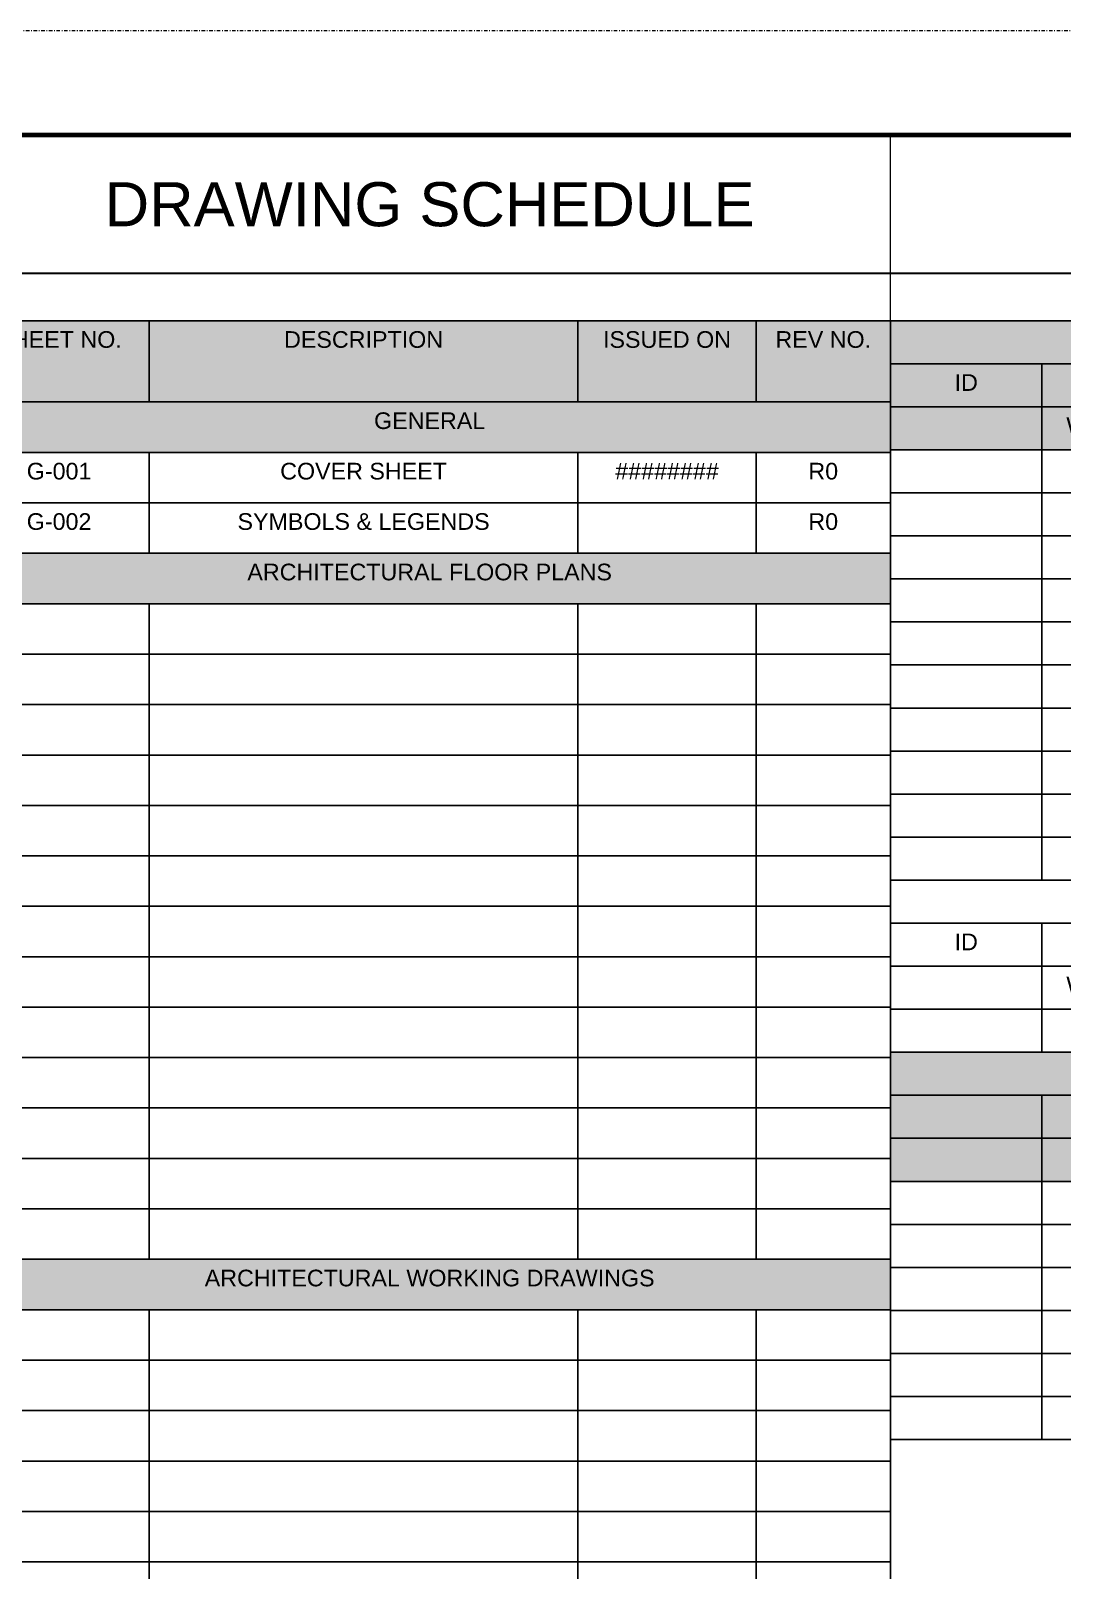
# Paper-space layout 'Symbols A1' of a CAD drawing. Header units: millimetres. Extents: x 0 to 892, y 0 to 597.
# Drawn here: x 533.6 to 682.2, y 375.2 to 597 of the extents above; entities that cross this region are included whole.
import ezdxf
from ezdxf.enums import TextEntityAlignment as Align

# ---------------------------------------------------------------- set-up
doc = ezdxf.new("R2010")
doc.units = ezdxf.units.MM
doc.linetypes.add('DASHDOT', pattern=[1, 0.5, -0.25, 0, -0.25])
for name, color, linetype, lineweight in [('A-ANNO-SYMB', 152, 'Continuous', 5), ('G-ANNO-TEXT', 3, 'Continuous', 15), ('G-ANNO-TEXT-BOLD', 1, 'Continuous', 15), ('G-ANNO-TTLB', 7, 'Continuous', 50), ('G-PAPR-MEDM', 6, 'Continuous', 30), ('G-PAPR-THCK', 4, 'Continuous', 100)]:
    doc.layers.add(name, color=color, linetype=linetype, lineweight=lineweight)
doc.layers.add('G-ANNO-REFR', color=253, linetype='DASHDOT', lineweight=5, plot=False)
doc.styles.add('LLARGE', font='arial.ttf', dxfattribs={"height": 6.35})
doc.styles.add('NOTES', font='arial.ttf', dxfattribs={"height": 2})
doc.styles.add('SMALL', font='arial.ttf', dxfattribs={"height": 2.4})
doc.styles.get("Standard").update_dxf_attribs({"font": 'swissc.ttf'})
doc.styles.add('SUB-TITLE', font='swisscb.ttf')
doc.styles.add('SUB-TITLE-2', font='swissc.ttf')
doc.styles.add('TITLE', font='swisscb.ttf')

# ---------------------------------------------------------------- blocks, each defined once
blk = doc.blocks.new('*U230')
at = {"layer": 'G-ANNO-REFR'}
blk.add_lwpolyline([(0, 0), (892, 0), (892, 597), (0, 597)], close=True, dxfattribs=at)
at = {"layer": 'G-PAPR-THCK'}
blk.add_lwpolyline([(30, 582), (877, 582), (877, 15), (30, 15)], close=True, dxfattribs=at)
at = {"layer": 'G-ANNO-TEXT'}
for tag, p, height, style in [('GENERAL_NOTES_001', (801.7, 574.93), 2, 'NOTES'), ('GENERAL_NOTES_002', (802, 571.56), 2, 'NOTES'), ('GENERAL_NOTES_003', (802, 568.19), 2, 'NOTES'), ('GENERAL_NOTES_004', (802, 564.82), 2, 'NOTES'), ('GENERAL_NOTES_005', (802, 561.46), 2, 'NOTES'), ('GENERAL_NOTES_006', (802, 558.09), 2, 'NOTES'), ('GENERAL_NOTES_007', (802, 554.75), 2, 'NOTES'), ('GENERAL_NOTES_008', (801.92, 551.38), 2, 'NOTES'), ('GENERAL_NOTES_009', (802, 548.02), 2, 'NOTES'), ('GENERAL_NOTES_010', (802, 544.65), 2, 'NOTES'), ('GENERAL_NOTES_011', (802, 541.28), 2, 'NOTES'), ('GENERAL_NOTES_012', (802, 537.91), 2, 'NOTES'), ('GENERAL_NOTES_013', (802, 534.54), 2, 'NOTES'), ('GENERAL_NOTES_014', (802, 531.17), 2, 'NOTES'), ('GENERAL_NOTES_015', (802, 527.8), 2, 'NOTES'), ('GENERAL_NOTES_016', (802, 524.43), 2, 'NOTES'), ('GENERAL_NOTES_017', (801.88, 521.07), 2, 'NOTES'), ('GENERAL_NOTES_018', (802, 517.7), 2, 'NOTES'), ('GENERAL_NOTES_019', (801.96, 514.33), 2, 'NOTES'), ('GENERAL_NOTES_020', (802, 510.96), 2, 'NOTES'), ('GENERAL_NOTES_021', (801.88, 507.59), 2, 'NOTES'), ('GENERAL_NOTES_022', (802, 504.22), 2, 'NOTES'), ('GENERAL_NOTES_023', (801.89, 500.85), 2, 'NOTES'), ('GENERAL_NOTES_024', (802, 497.49), 2, 'NOTES'), ('GENERAL_NOTES_025', (801.87, 494.12), 2, 'NOTES'), ('GENERAL_NOTES_026', (802, 490.75), 2, 'NOTES'), ('GENERAL_NOTES_027', (802, 487.38), 2, 'NOTES'), ('GENERAL_NOTES_028', (802, 484.01), 2, 'NOTES'), ('GENERAL_NOTES_029', (802, 480.64), 2, 'NOTES'), ('GENERAL_NOTES_030', (801.89, 477.27), 2, 'NOTES'), ('GENERAL_NOTES_031', (802, 473.9), 2, 'NOTES'), ('GENERAL_NOTES_032', (802, 470.53), 2, 'NOTES'), ('GENERAL_NOTES_033', (802, 467.17), 2, 'NOTES'), ('GENERAL_NOTES_034', (801.88, 463.8), 2, 'NOTES'), ('GENERAL_NOTES_035', (802, 460.43), 2, 'NOTES'), ('SHEET_NOTES_001', (801.7, 440.81), 2, 'NOTES'), ('SHEET_NOTES_002', (801.92, 437.44), 2, 'NOTES'), ('SHEET_NOTES_003', (801.88, 434.07), 2, 'NOTES'), ('SHEET_NOTES_004', (801.96, 430.71), 2, 'NOTES'), ('SHEET_NOTES_005', (801.88, 427.34), 2, 'NOTES'), ('SHEET_NOTES_006', (801.89, 423.97), 2, 'NOTES'), ('SHEET_NOTES_007', (801.87, 420.6), 2, 'NOTES'), ('KEY_NOTES_001', (801.7, 324.29), 2, 'NOTES'), ('KEY_NOTES_002', (801.92, 320.92), 2, 'NOTES'), ('STRUCTURAL_CONSULTANT_NAME', (801.89, 168.81), 3, 'SUB-TITLE-2'), ('STRUCTURAL_CONSULTANT_ADDRESS1', (801.89, 164.81), 2, 'SUB-TITLE-2'), ('STRUCTURAL_CONSULTANT_ADDRESS2', (801.89, 161.43), 2, 'SUB-TITLE-2'), ('STRUCTURAL_CONSULTANT_PHONE', (801.89, 158.09), 2, 'SUB-TITLE-2'), ('MEP_CONSULTANT_NAME', (801.89, 147.61), 3, 'SUB-TITLE-2'), ('MEP_CONSULTANT_ADDRESS1', (801.89, 143.59), 2, 'SUB-TITLE-2'), ('MEP_CONSULTANT_ADDRESS2', (801.89, 140.21), 2, 'SUB-TITLE-2'), ('MEP_CONSULTANT_PHONE', (801.89, 136.88), 2, 'SUB-TITLE-2'), ('CLIENTNAME', (801.89, 124.46), 3, 'SUB-TITLE-2'), ('CLIENTADDRESS1', (801.89, 120.39), 2, 'SUB-TITLE-2'), ('CLIENTADDRESS2', (801.89, 117.01), 2, 'SUB-TITLE-2'), ('CLIENTPHONE', (801.89, 113.68), 2, 'SUB-TITLE-2'), ('DRAWING_NO', (820, 71.42), 4, 'SUB-TITLE-2')]:
    blk.add_attdef(tag, p, '', height=height, dxfattribs=dict(at, style=style))
at = {"layer": 'G-ANNO-TEXT', "style": 'SUB-TITLE-2'}
for tag, p in [('REV_NO14', (804.16, 252.81)), ('REV_DATE14', (812.97, 252.81)), ('DRAWN_BY14', (824.4, 252.81)), ('CHECKED_BY14', (837.16, 252.81)), ('REV_NO13', (804.16, 248.81)), ('REV_DATE13', (812.97, 248.81)), ('DRAWN_BY13', (824.4, 248.81)), ('CHECKED_BY13', (837.16, 248.81)), ('REV_NO12', (804.16, 244.81)), ('REV_DATE12', (812.97, 244.81)), ('DRAWN_BY12', (824.4, 244.81)), ('CHECKED_BY12', (837.16, 244.81)), ('REV_NO11', (804.16, 240.81)), ('REV_DATE11', (812.97, 240.81)), ('DRAWN_BY11', (824.4, 240.81)), ('CHECKED_BY11', (837.16, 240.81)), ('REV_NO10', (804.16, 236.81)), ('REV_DATE10', (812.97, 236.81)), ('DRAWN_BY10', (824.4, 236.81)), ('CHECKED_BY10', (837.16, 236.81)), ('REV_NO9', (804.16, 232.81)), ('REV_DATE9', (812.97, 232.81)), ('DRAWN_BY9', (824.4, 232.81)), ('CHECKED_BY9', (837.16, 232.81)), ('REV_NO8', (804.16, 228.81)), ('REV_DATE8', (812.97, 228.81)), ('DRAWN_BY8', (824.4, 228.81)), ('CHECKED_BY8', (837.16, 228.81)), ('REV_NO7', (804.16, 224.81)), ('REV_DATE7', (812.97, 224.81)), ('DRAWN_BY7', (824.4, 224.81)), ('CHECKED_BY7', (837.16, 224.81)), ('REV_NO6', (804.16, 220.81)), ('REV_DATE6', (812.97, 220.81)), ('DRAWN_BY6', (824.4, 220.81)), ('CHECKED_BY6', (837.16, 220.81)), ('REV_NO5', (804.16, 216.81)), ('REV_DATE5', (812.97, 216.81)), ('DRAWN_BY5', (824.4, 216.81)), ('CHECKED_BY5', (837.16, 216.81)), ('REV_NO4', (804.16, 212.81)), ('REV_DATE4', (812.97, 212.81)), ('DRAWN_BY4', (824.4, 212.81)), ('CHECKED_BY4', (837.16, 212.81)), ('REV_NO3', (804.16, 208.81)), ('REV_DATE3', (812.97, 208.81)), ('DRAWN_BY3', (824.4, 208.81)), ('CHECKED_BY3', (837.16, 208.81)), ('REV_NO2', (804.16, 204.81)), ('REV_DATE2', (812.97, 204.81)), ('DRAWN_BY2', (824.4, 204.81)), ('CHECKED_BY2', (837.16, 204.81)), ('REV_NO1', (804.16, 200.81)), ('CHECKED_BY1', (837.16, 200.81)), ('REV_DATE1', (812.97, 200.81)), ('DRAWN_BY1', (824.4, 200.81)), ('REV_NO0', (804.16, 196.81)), ('REV_DATE0', (812.97, 196.81)), ('DRAWN_BY0', (824.4, 196.81)), ('CHECKED_BY0', (837.16, 196.81))]:
    blk.add_attdef(tag, text='', height=1.6, dxfattribs=at).set_placement(p, align=Align.MIDDLE)
for tag, p in [('REV_DESCRIPTION14', (845.14, 252.81)), ('REV_DESCRIPTION13', (845.14, 248.81)), ('REV_DESCRIPTION12', (845.14, 244.81)), ('REV_DESCRIPTION11', (845.14, 240.81)), ('REV_DESCRIPTION10', (845.14, 236.81)), ('REV_DESCRIPTION9', (845.14, 232.81)), ('REV_DESCRIPTION8', (845.14, 228.81)), ('REV_DESCRIPTION7', (845.14, 224.81)), ('REV_DESCRIPTION6', (845.14, 220.81)), ('REV_DESCRIPTION5', (845.14, 216.81)), ('REV_DESCRIPTION4', (845.14, 212.81)), ('REV_DESCRIPTION3', (845.14, 208.81)), ('REV_DESCRIPTION2', (845.14, 204.81)), ('REV_DESCRIPTION1', (845.14, 200.81)), ('REV_DESCRIPTION0', (845.14, 196.81))]:
    blk.add_attdef(tag, text='', height=1.6, dxfattribs=at).set_placement(p, align=Align.MIDDLE_LEFT)
for tag, p in [('PROJECT_NAME1', (820, 110.73)), ('PROJECT_NAME2', (820, 106.73)), ('PROJECT_CODE', (820, 102)), ('RELEASE', (820, 97.57)), ('STAGE', (820, 93.06)), ('DRAWING_TITLE', (820, 88.56))]:
    blk.add_attdef(tag, text='', height=2.4, dxfattribs=at).set_placement(p, align=Align.TOP_LEFT)
at = {"layer": 'G-ANNO-TEXT'}
for tag, height, style, p in [('CURRENT_REV', 4, 'TITLE', (868, 71.42)), ('DRAWN_BY', 2.4, 'SUB-TITLE-2', (810, 62.5)), ('CHECKED_BY', 2.4, 'SUB-TITLE-2', (829, 62.5)), ('SCALE', 2.4, 'SUB-TITLE-2', (849, 62.5)), ('ISSUE_DATE', 2.4, 'SUB-TITLE-2', (868, 62.5))]:
    blk.add_attdef(tag, text='', height=height, dxfattribs=dict(at, style=style)).set_placement(p, align=Align.CENTER)
at = {"layer": 'G-ANNO-TEXT', "style": 'SUB-TITLE'}
blk.add_attdef('FILE_NAME', text='', height=1.6, rotation=90, dxfattribs=at).set_placement((878, 25.93), align=Align.TOP_LEFT)
blk = doc.blocks.new('*T153')
at = {"layer": 'G-PAPR-MEDM', "color": 7, "linetype": 'ByBlock', "lineweight": -2, "transparency": 16777216}
for p, q in [((0, 0), (132.78, 0)), ((0, 0), (0, -18.97)), ((26, 0), (26, -11.7)), ((87.75, 0), (87.75, -11.7)), ((113.43, 0), (113.43, -11.7)), ((132.78, 0), (132.78, -11.7)), ((0, -11.7), (132.78, -11.7)), ((0, -33.5), (132.78, -33.5)), ((0, -33.5), (0, -40.77)), ((0, -135.23), (132.78, -135.23)), ((0, -135.23), (0, -142.5)), ((0, -244.23), (132.78, -244.23)), ((0, -244.23), (0, -251.5)), ((0, -331.43), (132.78, -331.43)), ((0, -331.43), (0, -338.7))]:
    blk.add_line(p, q, dxfattribs=at)
at = {"layer": 'G-PAPR-MEDM', "color": 0, "linetype": 'ByBlock', "lineweight": -2, "transparency": 16777216}
for p, q in [((132.78, -11.7), (132.78, -404.1)), ((0, -18.97), (132.78, -18.97)), ((0, -18.97), (0, -33.5)), ((26, -18.97), (26, -33.5)), ((87.75, -18.97), (87.75, -33.5)), ((113.43, -18.97), (113.43, -33.5)), ((0, -26.23), (132.78, -26.23)), ((0, -40.77), (132.78, -40.77)), ((0, -40.77), (0, -135.23)), ((26, -40.77), (26, -135.23)), ((87.75, -40.77), (87.75, -135.23)), ((113.43, -40.77), (113.43, -135.23)), ((0, -48.03), (132.78, -48.03)), ((0, -55.3), (132.78, -55.3)), ((0, -62.57), (132.78, -62.57)), ((0, -69.83), (132.78, -69.83)), ((0, -77.1), (132.78, -77.1)), ((0, -84.37), (132.78, -84.37)), ((0, -91.63), (132.78, -91.63)), ((0, -98.9), (132.78, -98.9)), ((0, -106.17), (132.78, -106.17)), ((0, -113.43), (132.78, -113.43)), ((0, -120.7), (132.78, -120.7)), ((0, -127.97), (132.78, -127.97)), ((0, -142.5), (132.78, -142.5)), ((0, -142.5), (0, -244.23)), ((26, -142.5), (26, -244.23)), ((87.75, -142.5), (87.75, -244.23)), ((113.43, -142.5), (113.43, -244.23)), ((0, -149.77), (132.78, -149.77)), ((0, -157.03), (132.78, -157.03)), ((0, -164.3), (132.78, -164.3)), ((0, -171.57), (132.78, -171.57)), ((0, -178.83), (132.78, -178.83)), ((0, -186.1), (132.78, -186.1)), ((0, -193.37), (132.78, -193.37)), ((0, -200.63), (132.78, -200.63)), ((0, -207.9), (132.78, -207.9)), ((0, -215.17), (132.78, -215.17)), ((0, -222.43), (132.78, -222.43)), ((0, -229.7), (132.78, -229.7)), ((0, -236.97), (132.78, -236.97)), ((0, -251.5), (132.78, -251.5)), ((0, -251.5), (0, -331.43)), ((26, -251.5), (26, -331.43)), ((87.75, -251.5), (87.75, -331.43)), ((113.43, -251.5), (113.43, -331.43)), ((0, -258.77), (132.78, -258.77)), ((0, -266.03), (132.78, -266.03)), ((0, -273.3), (132.78, -273.3)), ((0, -280.57), (132.78, -280.57)), ((0, -287.83), (132.78, -287.83)), ((0, -295.1), (132.78, -295.1)), ((0, -302.37), (132.78, -302.37)), ((0, -309.63), (132.78, -309.63)), ((0, -316.9), (132.78, -316.9)), ((0, -324.17), (132.78, -324.17)), ((0, -338.7), (132.78, -338.7)), ((0, -338.7), (0, -404.1)), ((26, -338.7), (26, -404.1)), ((87.75, -338.7), (87.75, -404.1)), ((113.43, -338.7), (113.43, -404.1)), ((0, -345.97), (132.78, -345.97)), ((0, -353.23), (132.78, -353.23)), ((0, -360.5), (132.78, -360.5)), ((0, -367.77), (132.78, -367.77)), ((0, -375.03), (132.78, -375.03)), ((0, -382.3), (132.78, -382.3)), ((0, -389.57), (132.78, -389.57)), ((0, -396.83), (132.78, -396.83)), ((0, -404.1), (132.78, -404.1))]:
    blk.add_line(p, q, dxfattribs=at)
at = {"layer": 'G-PAPR-MEDM', "color": 9, "transparency": 16777216}
for points in [[(0, 0), (0, -11.7), (26, 0), (26, -11.7)], [(26, 0), (26, -11.7), (87.75, 0), (87.75, -11.7)], [(87.75, 0), (87.75, -11.7), (113.43, 0), (113.43, -11.7)], [(113.43, 0), (113.43, -11.7), (132.78, 0), (132.78, -11.7)], [(0, -11.7), (0, -18.97), (132.78, -11.7), (132.78, -18.97)], [(0, -33.5), (0, -40.77), (132.78, -33.5), (132.78, -40.77)], [(0, -135.23), (0, -142.5), (132.78, -135.23), (132.78, -142.5)], [(0, -244.23), (0, -251.5), (132.78, -244.23), (132.78, -251.5)], [(0, -331.43), (0, -338.7), (132.78, -331.43), (132.78, -338.7)]]:
    blk.add_solid(points, dxfattribs=at)
at = {"layer": 'G-PAPR-MEDM', "color": 7, "transparency": 16777216, "char_height": 2.4, "attachment_point": 2, "style": 'SMALL'}
for s, insert, width in [('{\\fArial|b0|i0|c0;SHEET NO.', (13, -1.5), 22.9971), ('{\\fArial|b0|i0|c0;DESCRIPTION', (56.87, -1.5), 58.7513), ('{\\fArial|b0|i0|c0;ISSUED ON', (100.59, -1.5), 22.6808), ('{\\fArial|b0|i0|c0;REV NO.', (123.1, -1.5), 16.3474), ('{\\fArial|b0|i0|c0;GENERAL', (66.39, -13.2), 129.7766), ('{\\fArial|b0|i0|c0;G-001', (13, -20.47), 22.9971), ('{\\fArial|b0|i0|c0;COVER SHEET', (56.87, -20.47), 58.7513), ('{\\fArial|b0|i0|c0;########', (100.59, -20.47), 22.6808), ('{\\fArial|b0|i0|c0;R0', (123.1, -20.47), 16.3474), ('{\\fArial|b0|i0|c0;G-002', (13, -27.73), 22.9971), ('{\\fArial|b0|i0|c0;SYMBOLS & LEGENDS', (56.87, -27.73), 58.7513), ('{\\fArial|b0|i0|c0;', (100.59, -27.73), 22.6808), ('{\\fArial|b0|i0|c0;R0', (123.1, -27.73), 16.3474), ('{\\fArial|b0|i0|c0;ARCHITECTURAL FLOOR PLANS', (66.39, -35), 129.7766), ('{\\fArial|b0|i0|c0;', (13, -42.27), 22.9971), ('{\\fArial|b0|i0|c0;', (56.87, -42.27), 58.7513), ('{\\fArial|b0|i0|c0;', (100.59, -42.27), 22.6808), ('{\\fArial|b0|i0|c0;', (123.1, -42.27), 16.3474), ('{\\fArial|b0|i0|c0;', (13, -49.53), 22.9971), ('{\\fArial|b0|i0|c0;', (56.87, -49.53), 58.7513), ('{\\fArial|b0|i0|c0;', (100.59, -49.53), 22.6808), ('{\\fArial|b0|i0|c0;', (123.1, -49.53), 16.3474), ('{\\fArial|b0|i0|c0;', (13, -56.8), 22.9971), ('{\\fArial|b0|i0|c0;', (56.87, -56.8), 58.7513), ('{\\fArial|b0|i0|c0;', (100.59, -56.8), 22.6808), ('{\\fArial|b0|i0|c0;', (123.1, -56.8), 16.3474), ('{\\fArial|b0|i0|c0;', (13, -64.07), 22.9971), ('{\\fArial|b0|i0|c0;', (56.87, -64.07), 58.7513), ('{\\fArial|b0|i0|c0;', (100.59, -64.07), 22.6808), ('{\\fArial|b0|i0|c0;', (123.1, -64.07), 16.3474), ('{\\fArial|b0|i0|c0;', (13, -71.33), 22.9971), ('{\\fArial|b0|i0|c0;', (56.87, -71.33), 58.7513), ('{\\fArial|b0|i0|c0;', (100.59, -71.33), 22.6808), ('{\\fArial|b0|i0|c0;', (123.1, -71.33), 16.3474), ('{\\fArial|b0|i0|c0;', (13, -78.6), 22.9971), ('{\\fArial|b0|i0|c0;', (56.87, -78.6), 58.7513), ('{\\fArial|b0|i0|c0;', (100.59, -78.6), 22.6808), ('{\\fArial|b0|i0|c0;', (123.1, -78.6), 16.3474), ('{\\fArial|b0|i0|c0;', (13, -85.87), 22.9971), ('{\\fArial|b0|i0|c0;', (56.87, -85.87), 58.7513), ('{\\fArial|b0|i0|c0;', (100.59, -85.87), 22.6808), ('{\\fArial|b0|i0|c0;', (123.1, -85.87), 16.3474), ('{\\fArial|b0|i0|c0;', (13, -93.13), 22.9971), ('{\\fArial|b0|i0|c0;', (56.87, -93.13), 58.7513), ('{\\fArial|b0|i0|c0;', (100.59, -93.13), 22.6808), ('{\\fArial|b0|i0|c0;', (123.1, -93.13), 16.3474), ('{\\fArial|b0|i0|c0;', (13, -100.4), 22.9971), ('{\\fArial|b0|i0|c0;', (56.87, -100.4), 58.7513), ('{\\fArial|b0|i0|c0;', (100.59, -100.4), 22.6808), ('{\\fArial|b0|i0|c0;', (123.1, -100.4), 16.3474), ('{\\fArial|b0|i0|c0;', (13, -107.67), 22.9971), ('{\\fArial|b0|i0|c0;', (56.87, -107.67), 58.7513), ('{\\fArial|b0|i0|c0;', (100.59, -107.67), 22.6808), ('{\\fArial|b0|i0|c0;', (123.1, -107.67), 16.3474), ('{\\fArial|b0|i0|c0;', (13, -114.93), 22.9971), ('{\\fArial|b0|i0|c0;', (56.87, -114.93), 58.7513), ('{\\fArial|b0|i0|c0;', (100.59, -114.93), 22.6808), ('{\\fArial|b0|i0|c0;', (123.1, -114.93), 16.3474), ('{\\fArial|b0|i0|c0;', (13, -122.2), 22.9971), ('{\\fArial|b0|i0|c0;', (56.87, -122.2), 58.7513), ('{\\fArial|b0|i0|c0;', (100.59, -122.2), 22.6808), ('{\\fArial|b0|i0|c0;', (123.1, -122.2), 16.3474), ('{\\fArial|b0|i0|c0;', (13, -129.47), 22.9971), ('{\\fArial|b0|i0|c0;', (56.87, -129.47), 58.7513), ('{\\fArial|b0|i0|c0;', (100.59, -129.47), 22.6808), ('{\\fArial|b0|i0|c0;', (123.1, -129.47), 16.3474), ('{\\fArial|b0|i0|c0;ARCHITECTURAL WORKING DRAWINGS', (66.39, -136.73), 129.7766), ('{\\fArial|b0|i0|c0;', (13, -144), 22.9971), ('{\\fArial|b0|i0|c0;', (56.87, -144), 58.7513), ('{\\fArial|b0|i0|c0;', (100.59, -144), 22.6808), ('{\\fArial|b0|i0|c0;', (123.1, -144), 16.3474), ('{\\fArial|b0|i0|c0;', (13, -151.27), 22.9971), ('{\\fArial|b0|i0|c0;', (56.87, -151.27), 58.7513), ('{\\fArial|b0|i0|c0;', (100.59, -151.27), 22.6808), ('{\\fArial|b0|i0|c0;', (123.1, -151.27), 16.3474), ('{\\fArial|b0|i0|c0;', (13, -158.53), 22.9971), ('{\\fArial|b0|i0|c0;', (56.87, -158.53), 58.7513), ('{\\fArial|b0|i0|c0;', (100.59, -158.53), 22.6808), ('{\\fArial|b0|i0|c0;', (123.1, -158.53), 16.3474), ('{\\fArial|b0|i0|c0;', (13, -165.8), 22.9971), ('{\\fArial|b0|i0|c0;', (56.87, -165.8), 58.7513), ('{\\fArial|b0|i0|c0;', (100.59, -165.8), 22.6808), ('{\\fArial|b0|i0|c0;', (123.1, -165.8), 16.3474), ('{\\fArial|b0|i0|c0;', (13, -173.07), 22.9971), ('{\\fArial|b0|i0|c0;', (56.87, -173.07), 58.7513), ('{\\fArial|b0|i0|c0;', (100.59, -173.07), 22.6808), ('{\\fArial|b0|i0|c0;', (123.1, -173.07), 16.3474), ('{\\fArial|b0|i0|c0;', (13, -180.33), 22.9971), ('{\\fArial|b0|i0|c0;', (56.87, -180.33), 58.7513), ('{\\fArial|b0|i0|c0;', (100.59, -180.33), 22.6808), ('{\\fArial|b0|i0|c0;', (123.1, -180.33), 16.3474), ('{\\fArial|b0|i0|c0;', (13, -187.6), 22.9971), ('{\\fArial|b0|i0|c0;', (56.87, -187.6), 58.7513), ('{\\fArial|b0|i0|c0;', (100.59, -187.6), 22.6808), ('{\\fArial|b0|i0|c0;', (123.1, -187.6), 16.3474), ('{\\fArial|b0|i0|c0;', (13, -194.87), 22.9971), ('{\\fArial|b0|i0|c0;', (56.87, -194.87), 58.7513), ('{\\fArial|b0|i0|c0;', (100.59, -194.87), 22.6808), ('{\\fArial|b0|i0|c0;', (123.1, -194.87), 16.3474), ('{\\fArial|b0|i0|c0;', (13, -202.13), 22.9971), ('{\\fArial|b0|i0|c0;', (56.87, -202.13), 58.7513), ('{\\fArial|b0|i0|c0;', (100.59, -202.13), 22.6808), ('{\\fArial|b0|i0|c0;', (123.1, -202.13), 16.3474), ('{\\fArial|b0|i0|c0;', (13, -209.4), 22.9971), ('{\\fArial|b0|i0|c0;', (56.87, -209.4), 58.7513), ('{\\fArial|b0|i0|c0;', (100.59, -209.4), 22.6808), ('{\\fArial|b0|i0|c0;', (123.1, -209.4), 16.3474), ('{\\fArial|b0|i0|c0;', (13, -216.67), 22.9971), ('{\\fArial|b0|i0|c0;', (56.87, -216.67), 58.7513), ('{\\fArial|b0|i0|c0;', (100.59, -216.67), 22.6808), ('{\\fArial|b0|i0|c0;', (123.1, -216.67), 16.3474), ('{\\fArial|b0|i0|c0;', (13, -223.93), 22.9971), ('{\\fArial|b0|i0|c0;', (56.87, -223.93), 58.7513), ('{\\fArial|b0|i0|c0;', (100.59, -223.93), 22.6808), ('{\\fArial|b0|i0|c0;', (123.1, -223.93), 16.3474), ('{\\fArial|b0|i0|c0;', (13, -231.2), 22.9971), ('{\\fArial|b0|i0|c0;', (56.87, -231.2), 58.7513), ('{\\fArial|b0|i0|c0;', (100.59, -231.2), 22.6808), ('{\\fArial|b0|i0|c0;', (123.1, -231.2), 16.3474), ('{\\fArial|b0|i0|c0;', (13, -238.47), 22.9971), ('{\\fArial|b0|i0|c0;', (56.87, -238.47), 58.7513), ('{\\fArial|b0|i0|c0;', (100.59, -238.47), 22.6808), ('{\\fArial|b0|i0|c0;', (123.1, -238.47), 16.3474), ('{\\fArial|b0|i0|c0;ARCHITECTURAL ELEVATIONS / SECTIONS', (66.39, -245.73), 129.7766), ('{\\fArial|b0|i0|c0;', (13, -253), 22.9971), ('{\\fArial|b0|i0|c0;', (56.87, -253), 58.7513), ('{\\fArial|b0|i0|c0;', (100.59, -253), 22.6808), ('{\\fArial|b0|i0|c0;', (123.1, -253), 16.3474), ('{\\fArial|b0|i0|c0;', (13, -260.27), 22.9971), ('{\\fArial|b0|i0|c0;', (56.87, -260.27), 58.7513), ('{\\fArial|b0|i0|c0;', (100.59, -260.27), 22.6808), ('{\\fArial|b0|i0|c0;', (123.1, -260.27), 16.3474), ('{\\fArial|b0|i0|c0;', (13, -267.53), 22.9971), ('{\\fArial|b0|i0|c0;', (56.87, -267.53), 58.7513), ('{\\fArial|b0|i0|c0;', (100.59, -267.53), 22.6808), ('{\\fArial|b0|i0|c0;', (123.1, -267.53), 16.3474), ('{\\fArial|b0|i0|c0;', (13, -274.8), 22.9971), ('{\\fArial|b0|i0|c0;', (56.87, -274.8), 58.7513), ('{\\fArial|b0|i0|c0;', (100.59, -274.8), 22.6808), ('{\\fArial|b0|i0|c0;', (123.1, -274.8), 16.3474), ('{\\fArial|b0|i0|c0;', (13, -282.07), 22.9971), ('{\\fArial|b0|i0|c0;', (56.87, -282.07), 58.7513), ('{\\fArial|b0|i0|c0;', (100.59, -282.07), 22.6808), ('{\\fArial|b0|i0|c0;', (123.1, -282.07), 16.3474), ('{\\fArial|b0|i0|c0;', (13, -289.33), 22.9971), ('{\\fArial|b0|i0|c0;', (56.87, -289.33), 58.7513), ('{\\fArial|b0|i0|c0;', (100.59, -289.33), 22.6808), ('{\\fArial|b0|i0|c0;', (123.1, -289.33), 16.3474), ('{\\fArial|b0|i0|c0;', (13, -296.6), 22.9971), ('{\\fArial|b0|i0|c0;', (56.87, -296.6), 58.7513), ('{\\fArial|b0|i0|c0;', (100.59, -296.6), 22.6808), ('{\\fArial|b0|i0|c0;', (123.1, -296.6), 16.3474), ('{\\fArial|b0|i0|c0;', (13, -303.87), 22.9971), ('{\\fArial|b0|i0|c0;', (56.87, -303.87), 58.7513), ('{\\fArial|b0|i0|c0;', (100.59, -303.87), 22.6808), ('{\\fArial|b0|i0|c0;', (123.1, -303.87), 16.3474), ('{\\fArial|b0|i0|c0;', (13, -311.13), 22.9971), ('{\\fArial|b0|i0|c0;', (56.87, -311.13), 58.7513), ('{\\fArial|b0|i0|c0;', (100.59, -311.13), 22.6808), ('{\\fArial|b0|i0|c0;', (123.1, -311.13), 16.3474), ('{\\fArial|b0|i0|c0;', (13, -318.4), 22.9971), ('{\\fArial|b0|i0|c0;', (56.87, -318.4), 58.7513), ('{\\fArial|b0|i0|c0;', (100.59, -318.4), 22.6808), ('{\\fArial|b0|i0|c0;', (123.1, -318.4), 16.3474), ('{\\fArial|b0|i0|c0;', (13, -325.67), 22.9971), ('{\\fArial|b0|i0|c0;', (56.87, -325.67), 58.7513), ('{\\fArial|b0|i0|c0;', (100.59, -325.67), 22.6808), ('{\\fArial|b0|i0|c0;', (123.1, -325.67), 16.3474), ('{\\fArial|b0|i0|c0;ARCHITECTURAL DETAILS', (66.39, -332.93), 129.7766), ('{\\fArial|b0|i0|c0;', (13, -340.2), 22.9971), ('{\\fArial|b0|i0|c0;', (56.87, -340.2), 58.7513), ('{\\fArial|b0|i0|c0;', (100.59, -340.2), 22.6808), ('{\\fArial|b0|i0|c0;', (123.1, -340.2), 16.3474), ('{\\fArial|b0|i0|c0;', (13, -347.47), 22.9971), ('{\\fArial|b0|i0|c0;', (56.87, -347.47), 58.7513), ('{\\fArial|b0|i0|c0;', (100.59, -347.47), 22.6808), ('{\\fArial|b0|i0|c0;', (123.1, -347.47), 16.3474), ('{\\fArial|b0|i0|c0;', (13, -354.73), 22.9971), ('{\\fArial|b0|i0|c0;', (56.87, -354.73), 58.7513), ('{\\fArial|b0|i0|c0;', (100.59, -354.73), 22.6808), ('{\\fArial|b0|i0|c0;', (123.1, -354.73), 16.3474), ('{\\fArial|b0|i0|c0;', (13, -362), 22.9971), ('{\\fArial|b0|i0|c0;', (56.87, -362), 58.7513), ('{\\fArial|b0|i0|c0;', (100.59, -362), 22.6808), ('{\\fArial|b0|i0|c0;', (123.1, -362), 16.3474), ('{\\fArial|b0|i0|c0;', (13, -369.27), 22.9971), ('{\\fArial|b0|i0|c0;', (56.87, -369.27), 58.7513), ('{\\fArial|b0|i0|c0;', (100.59, -369.27), 22.6808), ('{\\fArial|b0|i0|c0;', (123.1, -369.27), 16.3474), ('{\\fArial|b0|i0|c0;', (13, -376.53), 22.9971), ('{\\fArial|b0|i0|c0;', (56.87, -376.53), 58.7513), ('{\\fArial|b0|i0|c0;', (100.59, -376.53), 22.6808), ('{\\fArial|b0|i0|c0;', (123.1, -376.53), 16.3474), ('{\\fArial|b0|i0|c0;', (13, -383.8), 22.9971), ('{\\fArial|b0|i0|c0;', (56.87, -383.8), 58.7513), ('{\\fArial|b0|i0|c0;', (100.59, -383.8), 22.6808), ('{\\fArial|b0|i0|c0;', (123.1, -383.8), 16.3474), ('{\\fArial|b0|i0|c0;', (13, -391.07), 22.9971), ('{\\fArial|b0|i0|c0;', (56.87, -391.07), 58.7513), ('{\\fArial|b0|i0|c0;', (100.59, -391.07), 22.6808), ('{\\fArial|b0|i0|c0;', (123.1, -391.07), 16.3474), ('{\\fArial|b0|i0|c0;', (13, -398.33), 22.9971), ('{\\fArial|b0|i0|c0;', (56.87, -398.33), 58.7513), ('{\\fArial|b0|i0|c0;', (100.59, -398.33), 22.6808), ('{\\fArial|b0|i0|c0;', (123.1, -398.33), 16.3474)]:
    blk.add_mtext(s, dxfattribs=dict(at, insert=insert, width=width))
blk = doc.blocks.new('*T154')
at = {"layer": 'G-PAPR-MEDM', "color": 7, "linetype": 'ByBlock', "lineweight": -2, "transparency": 16777216}
for p, q in [((0, 0), (143.55, 0)), ((0, 0), (0, -18.6)), ((0, -6.2), (143.55, -6.2)), ((21.83, -6.2), (21.83, -18.6)), ((57.47, -6.2), (57.47, -18.6)), ((78.64, -6.2), (78.64, -18.6)), ((143.55, -6.2), (143.55, -18.6)), ((0, -12.4), (143.55, -12.4)), ((39.83, -12.4), (39.83, -18.6)), ((0, -105.4), (143.55, -105.4)), ((0, -105.4), (0, -124)), ((0, -111.6), (39.83, -111.6)), ((21.83, -111.6), (21.83, -124)), ((39.83, -111.6), (39.83, -124)), ((57.47, -111.6), (143.55, -111.6)), ((57.47, -111.6), (57.47, -124)), ((78.64, -111.6), (78.64, -124)), ((143.55, -111.6), (143.55, -124)), ((0, -117.8), (143.55, -117.8))]:
    blk.add_line(p, q, dxfattribs=at)
at = {"layer": 'G-PAPR-MEDM', "linetype": 'ByBlock', "lineweight": -2, "transparency": 16777216}
for p, q in [((143.55, 0), (143.55, -6.2)), ((143.55, -105.4), (143.55, -111.6))]:
    blk.add_line(p, q, dxfattribs=at)
at = {"layer": 'G-PAPR-MEDM', "color": 0, "linetype": 'ByBlock', "lineweight": -2, "transparency": 16777216}
for p, q in [((0, -18.6), (143.55, -18.6)), ((0, -18.6), (0, -105.4)), ((21.83, -18.6), (21.83, -80.6)), ((39.83, -18.6), (39.83, -80.6)), ((57.47, -18.6), (57.47, -80.6)), ((78.64, -18.6), (78.64, -80.6)), ((143.55, -18.6), (143.55, -105.4)), ((0, -24.8), (143.55, -24.8)), ((0, -31), (143.55, -31)), ((0, -37.2), (143.55, -37.2)), ((0, -43.4), (143.55, -43.4)), ((0, -49.6), (143.55, -49.6)), ((0, -55.8), (143.55, -55.8)), ((0, -62), (143.55, -62)), ((0, -68.2), (143.55, -68.2)), ((0, -74.4), (143.55, -74.4)), ((0, -80.6), (143.55, -80.6)), ((0, -86.8), (143.55, -86.8)), ((21.83, -86.8), (21.83, -105.4)), ((57.47, -86.8), (57.47, -105.4)), ((78.64, -86.8), (78.64, -105.4)), ((0, -93), (143.55, -93)), ((39.83, -93), (39.83, -99.2)), ((0, -99.2), (143.55, -99.2)), ((39.83, -111.6), (57.47, -111.6)), ((0, -124), (143.55, -124)), ((0, -124), (0, -161.2)), ((21.83, -124), (21.83, -161.2)), ((39.83, -124), (39.83, -161.2)), ((57.47, -124), (57.47, -161.2)), ((78.64, -124), (78.64, -161.2)), ((143.55, -124), (143.55, -161.2)), ((0, -130.2), (143.55, -130.2)), ((0, -136.4), (143.55, -136.4)), ((0, -142.6), (143.55, -142.6)), ((0, -148.8), (143.55, -148.8)), ((0, -155), (143.55, -155)), ((0, -161.2), (143.55, -161.2))]:
    blk.add_line(p, q, dxfattribs=at)
at = {"layer": 'G-PAPR-MEDM', "color": 9, "transparency": 16777216}
for points in [[(0, 0), (0, -6.2), (143.55, 0), (143.55, -6.2)], [(0, -6.2), (0, -12.4), (21.83, -6.2), (21.83, -12.4)], [(21.83, -6.2), (21.83, -12.4), (57.47, -6.2), (57.47, -12.4)], [(57.47, -6.2), (57.47, -12.4), (78.64, -6.2), (78.64, -12.4)], [(78.64, -6.2), (78.64, -12.4), (143.55, -6.2), (143.55, -12.4)], [(0, -12.4), (0, -18.6), (21.83, -12.4), (21.83, -18.6)], [(21.83, -12.4), (21.83, -18.6), (39.83, -12.4), (39.83, -18.6)], [(39.83, -12.4), (39.83, -18.6), (57.47, -12.4), (57.47, -18.6)], [(57.47, -12.4), (57.47, -18.6), (78.64, -12.4), (78.64, -18.6)], [(78.64, -12.4), (78.64, -18.6), (143.55, -12.4), (143.55, -18.6)], [(0, -105.4), (0, -111.6), (143.55, -105.4), (143.55, -111.6)], [(0, -111.6), (0, -117.8), (21.83, -111.6), (21.83, -117.8)], [(21.83, -111.6), (21.83, -117.8), (39.83, -111.6), (39.83, -117.8)], [(57.47, -111.6), (57.47, -117.8), (78.64, -111.6), (78.64, -117.8)], [(78.64, -111.6), (78.64, -117.8), (143.55, -111.6), (143.55, -117.8)], [(0, -117.8), (0, -124), (21.83, -117.8), (21.83, -124)], [(21.83, -117.8), (21.83, -124), (39.83, -117.8), (39.83, -124)], [(39.83, -117.8), (39.83, -124), (57.47, -117.8), (57.47, -124)], [(57.47, -117.8), (57.47, -124), (78.64, -117.8), (78.64, -124)], [(78.64, -117.8), (78.64, -124), (143.55, -117.8), (143.55, -124)]]:
    blk.add_solid(points, dxfattribs=at)
at = {"layer": 'G-PAPR-MEDM', "color": 7, "transparency": 16777216, "char_height": 2.4, "attachment_point": 2, "style": 'SMALL'}
for s, insert, width in [('{\\fArial|b0|i0|c0;DOORS', (71.78, -1.5), 140.5501), ('{\\fArial|b0|i0|c0;ID', (10.92, -7.7), 18.8324), ('{\\fArial|b0|i0|c0;SIZE (mm)', (39.65, -7.7), 32.6352), ('{\\fArial|b0|i0|c0;MATERIAL', (68.05, -7.7), 18.169), ('{\\fArial|b0|i0|c0;TYPE', (111.09, -7.7), 61.9134), ('{\\fArial|b0|i0|c0;', (10.92, -13.9), 18.8324), ('{\\fArial|b0|i0|c0;WIDTH', (30.83, -13.9), 14.994), ('{\\fArial|b0|i0|c0;HEIGHT', (48.65, -13.9), 14.6412), ('{\\fArial|b0|i0|c0;', (68.05, -13.9), 18.169), ('{\\fArial|b0|i0|c0;', (111.09, -13.9), 61.9134), ('{\\fArial|b0|i0|c0;', (10.92, -20.1), 18.8324), ('{\\fArial|b0|i0|c0;', (30.83, -20.1), 14.994), ('{\\fArial|b0|i0|c0;', (48.65, -20.1), 14.6412), ('{\\fArial|b0|i0|c0;', (68.05, -20.1), 18.169), ('{\\fArial|b0|i0|c0;', (111.09, -20.1), 61.9134), ('{\\fArial|b0|i0|c0;', (10.92, -26.3), 18.8324), ('{\\fArial|b0|i0|c0;', (30.83, -26.3), 14.994), ('{\\fArial|b0|i0|c0;', (48.65, -26.3), 14.6412), ('{\\fArial|b0|i0|c0;', (68.05, -26.3), 18.169), ('{\\fArial|b0|i0|c0;', (111.09, -26.3), 61.9134), ('{\\fArial|b0|i0|c0;', (10.92, -32.5), 18.8324), ('{\\fArial|b0|i0|c0;', (30.83, -32.5), 14.994), ('{\\fArial|b0|i0|c0;', (48.65, -32.5), 14.6412), ('{\\fArial|b0|i0|c0;', (68.05, -32.5), 18.169), ('{\\fArial|b0|i0|c0;', (111.09, -32.5), 61.9134), ('{\\fArial|b0|i0|c0;', (10.92, -38.7), 18.8324), ('{\\fArial|b0|i0|c0;', (30.83, -38.7), 14.994), ('{\\fArial|b0|i0|c0;', (48.65, -38.7), 14.6412), ('{\\fArial|b0|i0|c0;', (68.05, -38.7), 18.169), ('{\\fArial|b0|i0|c0;', (111.09, -38.7), 61.9134), ('{\\fArial|b0|i0|c0;', (10.92, -44.9), 18.8324), ('{\\fArial|b0|i0|c0;', (30.83, -44.9), 14.994), ('{\\fArial|b0|i0|c0;', (48.65, -44.9), 14.6412), ('{\\fArial|b0|i0|c0;', (68.05, -44.9), 18.169), ('{\\fArial|b0|i0|c0;', (111.09, -44.9), 61.9134), ('{\\fArial|b0|i0|c0;', (10.92, -51.1), 18.8324), ('{\\fArial|b0|i0|c0;', (30.83, -51.1), 14.994), ('{\\fArial|b0|i0|c0;', (48.65, -51.1), 14.6412), ('{\\fArial|b0|i0|c0;', (68.05, -51.1), 18.169), ('{\\fArial|b0|i0|c0;', (111.09, -51.1), 61.9134), ('{\\fArial|b0|i0|c0;', (10.92, -57.3), 18.8324), ('{\\fArial|b0|i0|c0;', (30.83, -57.3), 14.994), ('{\\fArial|b0|i0|c0;', (48.65, -57.3), 14.6412), ('{\\fArial|b0|i0|c0;', (68.05, -57.3), 18.169), ('{\\fArial|b0|i0|c0;', (111.09, -57.3), 61.9134), ('{\\fArial|b0|i0|c0;', (10.92, -63.5), 18.8324), ('{\\fArial|b0|i0|c0;', (30.83, -63.5), 14.994), ('{\\fArial|b0|i0|c0;', (48.65, -63.5), 14.6412), ('{\\fArial|b0|i0|c0;', (68.05, -63.5), 18.169), ('{\\fArial|b0|i0|c0;', (111.09, -63.5), 61.9134), ('{\\fArial|b0|i0|c0;', (10.92, -69.7), 18.8324), ('{\\fArial|b0|i0|c0;', (30.83, -69.7), 14.994), ('{\\fArial|b0|i0|c0;', (48.65, -69.7), 14.6412), ('{\\fArial|b0|i0|c0;', (68.05, -69.7), 18.169), ('{\\fArial|b0|i0|c0;', (111.09, -69.7), 61.9134), ('{\\fArial|b0|i0|c0;', (10.92, -75.9), 18.8324), ('{\\fArial|b0|i0|c0;', (30.83, -75.9), 14.994), ('{\\fArial|b0|i0|c0;', (48.65, -75.9), 14.6412), ('{\\fArial|b0|i0|c0;', (68.05, -75.9), 18.169), ('{\\fArial|b0|i0|c0;', (111.09, -75.9), 61.9134), ('{\\fArial|b0|i0|c0;WINDOWS', (71.78, -82.1), 140.5501), ('{\\fArial|b0|i0|c0;ID', (10.92, -88.3), 18.8324), ('{\\fArial|b0|i0|c0;SIZE (mm)', (39.65, -88.3), 32.6352), ('{\\fArial|b0|i0|c0;MATERIAL', (68.05, -88.3), 18.169), ('{\\fArial|b0|i0|c0;TYPE', (111.09, -88.3), 61.9134), ('{\\fArial|b0|i0|c0;', (10.92, -94.5), 18.8324), ('{\\fArial|b0|i0|c0;WIDTH', (30.83, -94.5), 14.994), ('{\\fArial|b0|i0|c0;HEIGHT', (48.65, -94.5), 14.6412), ('{\\fArial|b0|i0|c0;', (68.05, -94.5), 18.169), ('{\\fArial|b0|i0|c0;', (111.09, -94.5), 61.9134), ('{\\fArial|b0|i0|c0;', (10.92, -100.7), 18.8324), ('{\\fArial|b0|i0|c0;', (39.65, -100.7), 32.6352), ('{\\fArial|b0|i0|c0;', (68.05, -100.7), 18.169), ('{\\fArial|b0|i0|c0;', (111.09, -100.7), 61.9134), ('{\\fArial|b0|i0|c0;', (71.78, -106.9), 140.5501), ('{\\fArial|b0|i0|c0;', (10.92, -113.1), 18.8324), ('{\\fArial|b0|i0|c0;', (30.83, -113.1), 14.994), ('{\\fArial|b0|i0|c0;', (68.05, -113.1), 18.169), ('{\\fArial|b0|i0|c0;', (111.09, -113.1), 61.9134), ('{\\fArial|b0|i0|c0;', (10.92, -119.3), 18.8324), ('{\\fArial|b0|i0|c0;', (30.83, -119.3), 14.994), ('{\\fArial|b0|i0|c0;', (48.65, -119.3), 14.6412), ('{\\fArial|b0|i0|c0;', (68.05, -119.3), 18.169), ('{\\fArial|b0|i0|c0;', (111.09, -119.3), 61.9134), ('{\\fArial|b0|i0|c0;', (10.92, -125.5), 18.8324), ('{\\fArial|b0|i0|c0;', (30.83, -125.5), 14.994), ('{\\fArial|b0|i0|c0;', (48.65, -125.5), 14.6412), ('{\\fArial|b0|i0|c0;', (68.05, -125.5), 18.169), ('{\\fArial|b0|i0|c0;', (111.09, -125.5), 61.9134), ('{\\fArial|b0|i0|c0;', (10.92, -131.7), 18.8324), ('{\\fArial|b0|i0|c0;', (30.83, -131.7), 14.994), ('{\\fArial|b0|i0|c0;', (48.65, -131.7), 14.6412), ('{\\fArial|b0|i0|c0;', (68.05, -131.7), 18.169), ('{\\fArial|b0|i0|c0;', (111.09, -131.7), 61.9134), ('{\\fArial|b0|i0|c0;', (10.92, -137.9), 18.8324), ('{\\fArial|b0|i0|c0;', (30.83, -137.9), 14.994), ('{\\fArial|b0|i0|c0;', (48.65, -137.9), 14.6412), ('{\\fArial|b0|i0|c0;', (68.05, -137.9), 18.169), ('{\\fArial|b0|i0|c0;', (111.09, -137.9), 61.9134), ('{\\fArial|b0|i0|c0;', (10.92, -144.1), 18.8324), ('{\\fArial|b0|i0|c0;', (30.83, -144.1), 14.994), ('{\\fArial|b0|i0|c0;', (48.65, -144.1), 14.6412), ('{\\fArial|b0|i0|c0;', (68.05, -144.1), 18.169), ('{\\fArial|b0|i0|c0;', (111.09, -144.1), 61.9134), ('{\\fArial|b0|i0|c0;', (10.92, -150.3), 18.8324), ('{\\fArial|b0|i0|c0;', (30.83, -150.3), 14.994), ('{\\fArial|b0|i0|c0;', (48.65, -150.3), 14.6412), ('{\\fArial|b0|i0|c0;', (68.05, -150.3), 18.169), ('{\\fArial|b0|i0|c0;', (111.09, -150.3), 61.9134), ('{\\fArial|b0|i0|c0;', (10.92, -156.5), 18.8324), ('{\\fArial|b0|i0|c0;', (30.83, -156.5), 14.994), ('{\\fArial|b0|i0|c0;', (48.65, -156.5), 14.6412), ('{\\fArial|b0|i0|c0;', (68.05, -156.5), 18.169), ('{\\fArial|b0|i0|c0;', (111.09, -156.5), 61.9134)]:
    blk.add_mtext(s, dxfattribs=dict(at, insert=insert, width=width))
at = {"layer": 'G-PAPR-MEDM', "color": 0, "transparency": 16777216, "insert": (41.33, -116.3), "char_height": 2.8222, "width": 14.6412, "attachment_point": 7}
blk.add_mtext('{\\fArial|b0|i0|c0;', dxfattribs=at)

psp = doc.layouts.new('Symbols A1')

# ---------------------------------------------------------------- linework, layer by layer
at = {"layer": 'A-ANNO-SYMB'}
psp.add_line((657.45, 555.22), (657.45, 582), dxfattribs=at)
at = {"layer": 'G-PAPR-MEDM'}
psp.add_line((801, 562.01), (437.67, 562.01), dxfattribs=at)

# ---------------------------------------------------------------- block references
for name, p in [('*T153', (524.67, 555.22)), ('*T154', (657.45, 555.22))]:
    psp.add_blockref(name, p)
at = {"layer": 'G-ANNO-TTLB'}
psp.add_blockref('*U230', (0, 0), dxfattribs=at)

# ---------------------------------------------------------------- texts
at = {"layer": 'G-ANNO-TEXT-BOLD', "style": 'LLARGE'}
psp.add_text('DRAWING SCHEDULE', height=6.35, dxfattribs=at).set_placement((591.06, 572.01), align=Align.MIDDLE_CENTER)

doc.saveas('drawing.dxf')
